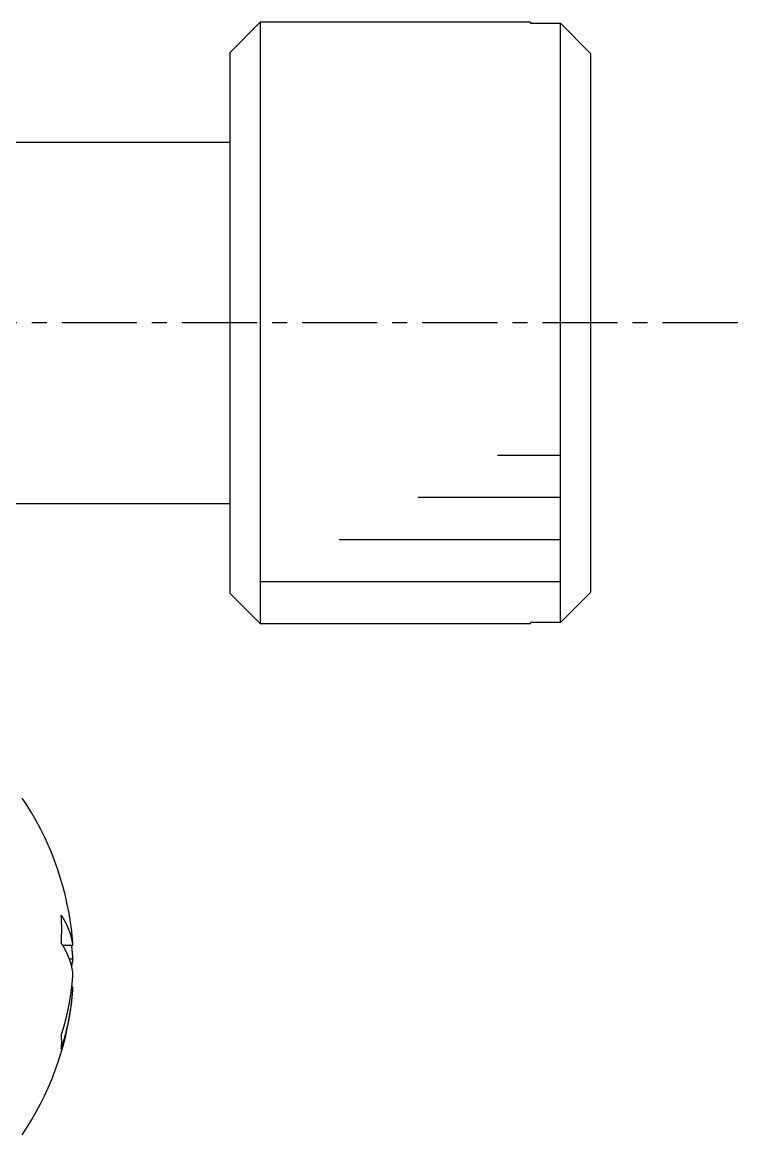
# Model space of a CAD drawing. Extents: x 81 to 428, y 71 to 335.
# Drawn here: x 355.52 to 367.43, y 106.79 to 125.29 of the extents above; entities that cross this region are included whole.
import ezdxf

# ---------------------------------------------------------------- set-up
doc = ezdxf.new("R2010")
doc.units = 0
doc.linetypes.add('CENTER', pattern=[2, 1.25, -0.25, 0.25, -0.25])
doc.layers.get('0').update_dxf_attribs({"linetype": 'CONTINUOUS'})

# ---------------------------------------------------------------- blocks, each defined once
blk = doc.blocks.new('AID2606')
at = {"color": 7, "linetype": 'CONTINUOUS'}
for p, q in [((336.979526, 65.782499), (338.03, 65.782499)), ((335.663017, 65.082499), (338.03, 65.082499)), ((334.346509, 64.382499), (338.03, 64.382499)), ((333.03, 63.682499), (338.03, 63.682499)), ((333.03, 62.982499), (337.53, 62.982499))]:
    blk.add_line(p, q, dxfattribs=at)

msp = doc.modelspace()

# ---------------------------------------------------------------- linework, layer by layer
at = {"color": 7, "linetype": 'CONTINUOUS'}
for p, q in [((359.482, 125.288), (358.982, 124.788)), ((359.482, 125.288), (359.482, 115.288)), ((363.982, 125.288), (359.482, 125.288)), ((363.982, 125.288), (363.982, 125.272)), ((363.982, 125.272), (364.482, 125.272)), ((364.482, 115.304), (364.482, 125.272)), ((364.482, 125.272), (364.982, 124.771)), ((358.982, 115.788), (358.982, 124.788)), ((364.982, 124.771), (364.982, 115.806)), ((358.982, 123.288), (354.982, 123.288)), ((354.982, 117.288), (358.982, 117.288)), ((358.982, 115.788), (359.482, 115.288)), ((364.982, 115.806), (364.482, 115.304)), ((364.482, 115.304), (363.982, 115.304)), ((363.982, 115.304), (363.982, 115.288)), ((356.368, 109.936), (356.198, 109.936)), ((356.368, 109.707), (356.311, 109.707)), ((356.368, 109.24), (356.348, 109.24))]:
    msp.add_line(p, q, dxfattribs=at)
at = {"color": 1, "linetype": 'CENTER'}
msp.add_line((367.432, 120.288), (353.032, 120.288), dxfattribs=at)
at = {"color": 7, "linetype": 'CONTINUOUS'}
for points in [[(356.175, 109.973, 0), (356.175, 109.976, 0), (356.175, 109.98, 0), (356.176, 109.984, 0), (356.176, 109.987, 0), (356.176, 109.991, 0), (356.176, 109.995, 0), (356.176, 109.998, 0), (356.177, 110.002, 0), (356.177, 110.006, 0), (356.177, 110.009, 0), (356.177, 110.013, 0), (356.177, 110.017, 0), (356.177, 110.02, 0), (356.178, 110.024, 0), (356.178, 110.028, 0), (356.178, 110.031, 0), (356.178, 110.035, 0), (356.178, 110.039, 0), (356.178, 110.043, 0), (356.178, 110.046, 0), (356.178, 110.05, 0), (356.179, 110.054, 0), (356.179, 110.057, 0), (356.179, 110.061, 0), (356.179, 110.065, 0), (356.179, 110.068, 0), (356.179, 110.072, 0), (356.179, 110.076, 0), (356.179, 110.079, 0), (356.18, 110.083, 0), (356.18, 110.087, 0), (356.18, 110.09, 0), (356.18, 110.094, 0), (356.18, 110.098, 0), (356.18, 110.101, 0), (356.18, 110.105, 0), (356.18, 110.109, 0), (356.18, 110.112, 0), (356.18, 110.116, 0), (356.18, 110.12, 0), (356.18, 110.123, 0), (356.181, 110.127, 0), (356.181, 110.131, 0), (356.181, 110.134, 0), (356.181, 110.138, 0), (356.181, 110.142, 0), (356.181, 110.145, 0), (356.181, 110.149, 0), (356.181, 110.152, 0), (356.181, 110.156, 0), (356.181, 110.16, 0), (356.181, 110.163, 0), (356.181, 110.167, 0), (356.181, 110.171, 0), (356.181, 110.174, 0), (356.181, 110.178, 0), (356.181, 110.182, 0), (356.181, 110.185, 0), (356.181, 110.189, 0), (356.181, 110.193, 0), (356.181, 110.196, 0), (356.181, 110.2, 0), (356.181, 110.204, 0), (356.181, 110.207, 0), (356.181, 110.211, 0), (356.181, 110.215, 0), (356.181, 110.218, 0), (356.181, 110.222, 0), (356.181, 110.225, 0), (356.181, 110.229, 0), (356.181, 110.233, 0), (356.181, 110.236, 0), (356.181, 110.24, 0), (356.181, 110.244, 0), (356.181, 110.247, 0), (356.181, 110.251, 0), (356.181, 110.255, 0), (356.181, 110.258, 0), (356.181, 110.262, 0), (356.181, 110.266, 0), (356.181, 110.269, 0), (356.181, 110.273, 0), (356.181, 110.276, 0), (356.181, 110.28, 0), (356.181, 110.284, 0), (356.181, 110.287, 0), (356.18, 110.291, 0), (356.18, 110.295, 0), (356.18, 110.298, 0), (356.18, 110.302, 0), (356.18, 110.305, 0), (356.18, 110.309, 0), (356.18, 110.313, 0), (356.18, 110.316, 0), (356.18, 110.32, 0), (356.18, 110.324, 0), (356.18, 110.327, 0), (356.18, 110.331, 0), (356.179, 110.334, 0), (356.179, 110.338, 0), (356.179, 110.342, 0), (356.179, 110.345, 0), (356.179, 110.349, 0), (356.179, 110.353, 0), (356.179, 110.356, 0), (356.179, 110.36, 0), (356.178, 110.363, 0), (356.178, 110.367, 0), (356.178, 110.371, 0), (356.178, 110.374, 0), (356.178, 110.378, 0), (356.178, 110.382, 0), (356.178, 110.385, 0), (356.178, 110.389, 0), (356.177, 110.392, 0), (356.177, 110.396, 0), (356.177, 110.4, 0), (356.177, 110.403, 0), (356.177, 110.407, 0), (356.177, 110.41, 0), (356.176, 110.414, 0), (356.176, 110.418, 0), (356.176, 110.421, 0), (356.176, 110.425, 0), (356.176, 110.428, 0), (356.175, 110.432, 0), (356.175, 110.436, 0), (356.175, 110.439, 0)], [(356.368, 109.936, 0), (356.368, 109.94, 0), (356.367, 109.944, 0), (356.367, 109.948, 0), (356.366, 109.952, 0), (356.366, 109.956, 0), (356.365, 109.96, 0), (356.365, 109.964, 0), (356.364, 109.968, 0), (356.363, 109.972, 0), (356.363, 109.976, 0), (356.362, 109.98, 0), (356.362, 109.984, 0), (356.361, 109.988, 0), (356.36, 109.992, 0), (356.359, 109.996, 0), (356.359, 110, 0), (356.358, 110.004, 0), (356.357, 110.008, 0), (356.356, 110.012, 0), (356.356, 110.016, 0), (356.355, 110.02, 0), (356.354, 110.024, 0), (356.353, 110.028, 0), (356.352, 110.032, 0), (356.351, 110.036, 0), (356.351, 110.04, 0), (356.35, 110.044, 0), (356.349, 110.048, 0), (356.348, 110.052, 0), (356.347, 110.056, 0), (356.346, 110.06, 0), (356.345, 110.064, 0), (356.344, 110.068, 0), (356.343, 110.072, 0), (356.342, 110.076, 0), (356.341, 110.08, 0), (356.34, 110.084, 0), (356.339, 110.088, 0), (356.338, 110.092, 0), (356.336, 110.095, 0), (356.335, 110.099, 0), (356.334, 110.103, 0), (356.333, 110.107, 0), (356.332, 110.111, 0), (356.331, 110.115, 0), (356.329, 110.119, 0), (356.328, 110.123, 0), (356.327, 110.127, 0), (356.326, 110.131, 0), (356.324, 110.135, 0), (356.323, 110.139, 0), (356.322, 110.143, 0), (356.32, 110.147, 0), (356.319, 110.151, 0), (356.318, 110.155, 0), (356.316, 110.159, 0), (356.315, 110.163, 0), (356.314, 110.167, 0), (356.312, 110.171, 0), (356.311, 110.175, 0), (356.309, 110.178, 0), (356.308, 110.182, 0), (356.306, 110.186, 0), (356.305, 110.19, 0), (356.303, 110.194, 0), (356.302, 110.198, 0), (356.3, 110.202, 0), (356.299, 110.206, 0), (356.297, 110.21, 0), (356.295, 110.214, 0), (356.294, 110.218, 0), (356.292, 110.222, 0), (356.291, 110.226, 0), (356.289, 110.23, 0), (356.287, 110.234, 0), (356.285, 110.237, 0), (356.284, 110.241, 0), (356.282, 110.245, 0), (356.28, 110.249, 0), (356.279, 110.253, 0), (356.277, 110.257, 0), (356.275, 110.261, 0), (356.273, 110.265, 0), (356.271, 110.269, 0), (356.269, 110.273, 0), (356.268, 110.277, 0), (356.266, 110.28, 0), (356.264, 110.284, 0), (356.262, 110.288, 0), (356.26, 110.292, 0), (356.258, 110.296, 0), (356.256, 110.3, 0), (356.254, 110.304, 0), (356.252, 110.308, 0), (356.25, 110.312, 0), (356.248, 110.316, 0), (356.246, 110.319, 0), (356.244, 110.323, 0), (356.242, 110.327, 0), (356.24, 110.331, 0), (356.238, 110.335, 0), (356.236, 110.339, 0), (356.234, 110.343, 0), (356.231, 110.347, 0), (356.229, 110.351, 0), (356.227, 110.354, 0), (356.225, 110.358, 0), (356.223, 110.362, 0), (356.22, 110.366, 0), (356.218, 110.37, 0), (356.216, 110.374, 0), (356.214, 110.378, 0), (356.211, 110.382, 0), (356.209, 110.385, 0), (356.207, 110.389, 0), (356.204, 110.393, 0), (356.202, 110.397, 0), (356.2, 110.401, 0), (356.197, 110.405, 0), (356.195, 110.408, 0), (356.192, 110.412, 0), (356.19, 110.416, 0), (356.188, 110.42, 0), (356.185, 110.424, 0), (356.183, 110.428, 0), (356.18, 110.432, 0), (356.178, 110.435, 0), (356.175, 110.439, 0)], [(356.368, 109.936, 0), (356.368, 109.938, 0), (356.368, 109.94, 0), (356.368, 109.942, 0), (356.368, 109.944, 0), (356.368, 109.946, 0), (356.368, 109.948, 0), (356.368, 109.95, 0), (356.367, 109.951, 0), (356.367, 109.953, 0), (356.367, 109.955, 0), (356.367, 109.957, 0), (356.367, 109.959, 0), (356.367, 109.961, 0), (356.367, 109.963, 0), (356.367, 109.965, 0), (356.366, 109.967, 0), (356.366, 109.968, 0), (356.366, 109.97, 0), (356.366, 109.972, 0), (356.366, 109.974, 0), (356.366, 109.976, 0), (356.366, 109.978, 0), (356.366, 109.98, 0), (356.365, 109.982, 0), (356.365, 109.984, 0), (356.365, 109.985, 0), (356.365, 109.987, 0), (356.365, 109.989, 0), (356.365, 109.991, 0), (356.365, 109.993, 0), (356.365, 109.995, 0), (356.364, 109.997, 0), (356.364, 109.999, 0), (356.364, 110, 0), (356.364, 110.002, 0), (356.364, 110.004, 0), (356.364, 110.006, 0), (356.364, 110.008, 0), (356.363, 110.01, 0), (356.363, 110.012, 0), (356.363, 110.014, 0), (356.363, 110.016, 0), (356.363, 110.017, 0), (356.363, 110.019, 0), (356.363, 110.021, 0), (356.362, 110.023, 0), (356.362, 110.025, 0), (356.362, 110.027, 0), (356.362, 110.029, 0), (356.362, 110.031, 0), (356.362, 110.033, 0), (356.361, 110.034, 0), (356.361, 110.036, 0), (356.361, 110.038, 0), (356.361, 110.04, 0), (356.361, 110.042, 0), (356.361, 110.044, 0), (356.361, 110.046, 0), (356.36, 110.048, 0), (356.36, 110.049, 0), (356.36, 110.051, 0), (356.36, 110.053, 0), (356.36, 110.055, 0), (356.36, 110.057, 0), (356.359, 110.059, 0), (356.359, 110.061, 0), (356.359, 110.063, 0), (356.359, 110.065, 0), (356.359, 110.066, 0), (356.359, 110.068, 0), (356.358, 110.07, 0), (356.358, 110.072, 0), (356.358, 110.074, 0), (356.358, 110.076, 0), (356.358, 110.078, 0), (356.357, 110.08, 0), (356.357, 110.081, 0), (356.357, 110.083, 0), (356.357, 110.085, 0), (356.357, 110.087, 0), (356.357, 110.089, 0), (356.356, 110.091, 0), (356.356, 110.093, 0), (356.356, 110.095, 0), (356.356, 110.097, 0), (356.356, 110.098, 0), (356.355, 110.1, 0), (356.355, 110.102, 0), (356.355, 110.104, 0), (356.355, 110.106, 0), (356.355, 110.108, 0), (356.355, 110.11, 0), (356.354, 110.112, 0), (356.354, 110.113, 0), (356.354, 110.115, 0), (356.354, 110.117, 0), (356.354, 110.119, 0), (356.353, 110.121, 0), (356.353, 110.123, 0), (356.353, 110.125, 0), (356.353, 110.127, 0), (356.353, 110.128, 0), (356.352, 110.13, 0), (356.352, 110.132, 0), (356.352, 110.134, 0), (356.352, 110.136, 0), (356.352, 110.138, 0), (356.351, 110.14, 0), (356.351, 110.142, 0), (356.351, 110.144, 0), (356.351, 110.145, 0), (356.351, 110.147, 0), (356.35, 110.149, 0), (356.35, 110.151, 0), (356.35, 110.153, 0), (356.35, 110.155, 0), (356.349, 110.157, 0), (356.349, 110.159, 0), (356.349, 110.16, 0), (356.349, 110.162, 0), (356.349, 110.164, 0), (356.348, 110.166, 0), (356.348, 110.168, 0), (356.348, 110.17, 0), (356.348, 110.172, 0), (356.348, 110.174, 0), (356.347, 110.175, 0), (356.347, 110.177, 0)], [(356.368, 109.47, 0), (356.368, 109.474, 0), (356.367, 109.478, 0), (356.367, 109.482, 0), (356.366, 109.486, 0), (356.366, 109.49, 0), (356.365, 109.494, 0), (356.365, 109.498, 0), (356.364, 109.502, 0), (356.363, 109.506, 0), (356.363, 109.51, 0), (356.362, 109.514, 0), (356.362, 109.518, 0), (356.361, 109.522, 0), (356.36, 109.526, 0), (356.359, 109.53, 0), (356.359, 109.534, 0), (356.358, 109.538, 0), (356.357, 109.542, 0), (356.356, 109.545, 0), (356.356, 109.549, 0), (356.355, 109.553, 0), (356.354, 109.557, 0), (356.353, 109.561, 0), (356.352, 109.565, 0), (356.351, 109.569, 0), (356.351, 109.573, 0), (356.35, 109.577, 0), (356.349, 109.581, 0), (356.348, 109.585, 0), (356.347, 109.589, 0), (356.346, 109.593, 0), (356.345, 109.597, 0), (356.344, 109.601, 0), (356.343, 109.605, 0), (356.342, 109.609, 0), (356.341, 109.613, 0), (356.34, 109.617, 0), (356.339, 109.621, 0), (356.338, 109.625, 0), (356.336, 109.629, 0), (356.335, 109.633, 0), (356.334, 109.637, 0), (356.333, 109.641, 0), (356.332, 109.645, 0), (356.331, 109.649, 0), (356.329, 109.653, 0), (356.328, 109.657, 0), (356.327, 109.661, 0), (356.326, 109.664, 0), (356.324, 109.668, 0), (356.323, 109.672, 0), (356.322, 109.676, 0), (356.32, 109.68, 0), (356.319, 109.684, 0), (356.318, 109.688, 0), (356.316, 109.692, 0), (356.315, 109.696, 0), (356.314, 109.7, 0), (356.312, 109.704, 0), (356.311, 109.708, 0), (356.309, 109.712, 0), (356.308, 109.716, 0), (356.306, 109.72, 0), (356.305, 109.724, 0), (356.303, 109.728, 0), (356.302, 109.732, 0), (356.3, 109.735, 0), (356.299, 109.739, 0), (356.297, 109.743, 0), (356.295, 109.747, 0), (356.294, 109.751, 0), (356.292, 109.755, 0), (356.291, 109.759, 0), (356.289, 109.763, 0), (356.287, 109.767, 0), (356.285, 109.771, 0), (356.284, 109.775, 0), (356.282, 109.779, 0), (356.28, 109.783, 0), (356.279, 109.787, 0), (356.277, 109.79, 0), (356.275, 109.794, 0), (356.273, 109.798, 0), (356.271, 109.802, 0), (356.269, 109.806, 0), (356.268, 109.81, 0), (356.266, 109.814, 0), (356.264, 109.818, 0), (356.262, 109.822, 0), (356.26, 109.826, 0), (356.258, 109.83, 0), (356.256, 109.833, 0), (356.254, 109.837, 0), (356.252, 109.841, 0), (356.25, 109.845, 0), (356.248, 109.849, 0), (356.246, 109.853, 0), (356.244, 109.857, 0), (356.242, 109.861, 0), (356.24, 109.865, 0), (356.238, 109.868, 0), (356.236, 109.872, 0), (356.234, 109.876, 0), (356.231, 109.88, 0), (356.229, 109.884, 0), (356.227, 109.888, 0), (356.225, 109.892, 0), (356.223, 109.896, 0), (356.22, 109.899, 0), (356.218, 109.903, 0), (356.216, 109.907, 0), (356.214, 109.911, 0), (356.211, 109.915, 0), (356.209, 109.919, 0), (356.207, 109.923, 0), (356.204, 109.926, 0), (356.202, 109.93, 0), (356.2, 109.934, 0), (356.197, 109.938, 0), (356.195, 109.942, 0), (356.192, 109.946, 0), (356.19, 109.95, 0), (356.188, 109.953, 0), (356.185, 109.957, 0), (356.183, 109.961, 0), (356.18, 109.965, 0), (356.178, 109.969, 0), (356.175, 109.973, 0)], [(356.368, 109.707, 0), (356.368, 109.709, 0), (356.368, 109.71, 0), (356.368, 109.712, 0), (356.368, 109.714, 0), (356.368, 109.716, 0), (356.368, 109.718, 0), (356.368, 109.719, 0), (356.367, 109.721, 0), (356.367, 109.723, 0), (356.367, 109.725, 0), (356.367, 109.727, 0), (356.367, 109.728, 0), (356.367, 109.73, 0), (356.367, 109.732, 0), (356.367, 109.734, 0), (356.367, 109.736, 0), (356.366, 109.737, 0), (356.366, 109.739, 0), (356.366, 109.741, 0), (356.366, 109.743, 0), (356.366, 109.745, 0), (356.366, 109.746, 0), (356.366, 109.748, 0), (356.366, 109.75, 0), (356.365, 109.752, 0), (356.365, 109.754, 0), (356.365, 109.755, 0), (356.365, 109.757, 0), (356.365, 109.759, 0), (356.365, 109.761, 0), (356.365, 109.763, 0), (356.365, 109.764, 0), (356.364, 109.766, 0), (356.364, 109.768, 0), (356.364, 109.77, 0), (356.364, 109.772, 0), (356.364, 109.773, 0), (356.364, 109.775, 0), (356.364, 109.777, 0), (356.364, 109.779, 0), (356.363, 109.78, 0), (356.363, 109.782, 0), (356.363, 109.784, 0), (356.363, 109.786, 0), (356.363, 109.788, 0), (356.363, 109.789, 0), (356.363, 109.791, 0), (356.362, 109.793, 0), (356.362, 109.795, 0), (356.362, 109.797, 0), (356.362, 109.798, 0), (356.362, 109.8, 0), (356.362, 109.802, 0), (356.362, 109.804, 0), (356.361, 109.806, 0), (356.361, 109.807, 0), (356.361, 109.809, 0), (356.361, 109.811, 0), (356.361, 109.813, 0), (356.361, 109.815, 0), (356.36, 109.816, 0), (356.36, 109.818, 0), (356.36, 109.82, 0), (356.36, 109.822, 0), (356.36, 109.824, 0), (356.36, 109.825, 0), (356.36, 109.827, 0), (356.359, 109.829, 0), (356.359, 109.831, 0), (356.359, 109.832, 0), (356.359, 109.834, 0), (356.359, 109.836, 0), (356.359, 109.838, 0), (356.358, 109.84, 0), (356.358, 109.841, 0), (356.358, 109.843, 0), (356.358, 109.845, 0), (356.358, 109.847, 0), (356.358, 109.849, 0), (356.357, 109.85, 0), (356.357, 109.852, 0), (356.357, 109.854, 0), (356.357, 109.856, 0), (356.357, 109.858, 0), (356.357, 109.859, 0), (356.356, 109.861, 0), (356.356, 109.863, 0), (356.356, 109.865, 0), (356.356, 109.867, 0), (356.356, 109.868, 0), (356.356, 109.87, 0), (356.355, 109.872, 0), (356.355, 109.874, 0), (356.355, 109.876, 0), (356.355, 109.877, 0), (356.355, 109.879, 0), (356.354, 109.881, 0), (356.354, 109.883, 0), (356.354, 109.884, 0), (356.354, 109.886, 0), (356.354, 109.888, 0), (356.354, 109.89, 0), (356.353, 109.892, 0), (356.353, 109.893, 0), (356.353, 109.895, 0), (356.353, 109.897, 0), (356.353, 109.899, 0), (356.352, 109.901, 0), (356.352, 109.902, 0), (356.352, 109.904, 0), (356.352, 109.906, 0), (356.352, 109.908, 0), (356.351, 109.91, 0), (356.351, 109.911, 0), (356.351, 109.913, 0), (356.351, 109.915, 0), (356.351, 109.917, 0), (356.35, 109.918, 0), (356.35, 109.92, 0), (356.35, 109.922, 0), (356.35, 109.924, 0), (356.35, 109.926, 0), (356.349, 109.927, 0), (356.349, 109.929, 0), (356.349, 109.931, 0), (356.349, 109.933, 0), (356.349, 109.935, 0), (356.348, 109.936, 0)], [(356.347, 109.588, 0), (356.347, 109.589, 0), (356.348, 109.59, 0), (356.348, 109.591, 0), (356.348, 109.592, 0), (356.348, 109.593, 0), (356.348, 109.594, 0), (356.349, 109.595, 0), (356.349, 109.596, 0), (356.349, 109.597, 0), (356.349, 109.598, 0), (356.349, 109.598, 0), (356.35, 109.599, 0), (356.35, 109.6, 0), (356.35, 109.601, 0), (356.35, 109.602, 0), (356.351, 109.603, 0), (356.351, 109.604, 0), (356.351, 109.605, 0), (356.351, 109.606, 0), (356.351, 109.607, 0), (356.352, 109.608, 0), (356.352, 109.609, 0), (356.352, 109.61, 0), (356.352, 109.611, 0), (356.352, 109.611, 0), (356.353, 109.612, 0), (356.353, 109.613, 0), (356.353, 109.614, 0), (356.353, 109.615, 0), (356.353, 109.616, 0), (356.354, 109.617, 0), (356.354, 109.618, 0), (356.354, 109.619, 0), (356.354, 109.62, 0), (356.354, 109.621, 0), (356.355, 109.622, 0), (356.355, 109.623, 0), (356.355, 109.623, 0), (356.355, 109.624, 0), (356.355, 109.625, 0), (356.355, 109.626, 0), (356.356, 109.627, 0), (356.356, 109.628, 0), (356.356, 109.629, 0), (356.356, 109.63, 0), (356.356, 109.631, 0), (356.357, 109.632, 0), (356.357, 109.633, 0), (356.357, 109.634, 0), (356.357, 109.635, 0), (356.357, 109.635, 0), (356.357, 109.636, 0), (356.358, 109.637, 0), (356.358, 109.638, 0), (356.358, 109.639, 0), (356.358, 109.64, 0), (356.358, 109.641, 0), (356.359, 109.642, 0), (356.359, 109.643, 0), (356.359, 109.644, 0), (356.359, 109.645, 0), (356.359, 109.646, 0), (356.359, 109.647, 0), (356.36, 109.648, 0), (356.36, 109.648, 0), (356.36, 109.649, 0), (356.36, 109.65, 0), (356.36, 109.651, 0), (356.36, 109.652, 0), (356.361, 109.653, 0), (356.361, 109.654, 0), (356.361, 109.655, 0), (356.361, 109.656, 0), (356.361, 109.657, 0), (356.361, 109.658, 0), (356.361, 109.659, 0), (356.362, 109.66, 0), (356.362, 109.66, 0), (356.362, 109.661, 0), (356.362, 109.662, 0), (356.362, 109.663, 0), (356.362, 109.664, 0), (356.363, 109.665, 0), (356.363, 109.666, 0), (356.363, 109.667, 0), (356.363, 109.668, 0), (356.363, 109.669, 0), (356.363, 109.67, 0), (356.363, 109.671, 0), (356.364, 109.672, 0), (356.364, 109.673, 0), (356.364, 109.673, 0), (356.364, 109.674, 0), (356.364, 109.675, 0), (356.364, 109.676, 0), (356.364, 109.677, 0), (356.365, 109.678, 0), (356.365, 109.679, 0), (356.365, 109.68, 0), (356.365, 109.681, 0), (356.365, 109.682, 0), (356.365, 109.683, 0), (356.365, 109.684, 0), (356.365, 109.685, 0), (356.366, 109.686, 0), (356.366, 109.686, 0), (356.366, 109.687, 0), (356.366, 109.688, 0), (356.366, 109.689, 0), (356.366, 109.69, 0), (356.366, 109.691, 0), (356.366, 109.692, 0), (356.367, 109.693, 0), (356.367, 109.694, 0), (356.367, 109.695, 0), (356.367, 109.696, 0), (356.367, 109.697, 0), (356.367, 109.698, 0), (356.367, 109.699, 0), (356.367, 109.699, 0), (356.368, 109.7, 0), (356.368, 109.701, 0), (356.368, 109.702, 0), (356.368, 109.703, 0), (356.368, 109.704, 0), (356.368, 109.705, 0), (356.368, 109.706, 0), (356.368, 109.707, 0)], [(356.175, 108.448, 0), (356.178, 108.455, 0), (356.18, 108.463, 0), (356.183, 108.471, 0), (356.185, 108.479, 0), (356.188, 108.487, 0), (356.19, 108.494, 0), (356.192, 108.502, 0), (356.195, 108.51, 0), (356.197, 108.518, 0), (356.2, 108.526, 0), (356.202, 108.534, 0), (356.204, 108.541, 0), (356.207, 108.549, 0), (356.209, 108.557, 0), (356.211, 108.565, 0), (356.214, 108.573, 0), (356.216, 108.581, 0), (356.218, 108.589, 0), (356.22, 108.596, 0), (356.223, 108.604, 0), (356.225, 108.612, 0), (356.227, 108.62, 0), (356.229, 108.628, 0), (356.231, 108.636, 0), (356.234, 108.644, 0), (356.236, 108.652, 0), (356.238, 108.659, 0), (356.24, 108.667, 0), (356.242, 108.675, 0), (356.244, 108.683, 0), (356.246, 108.691, 0), (356.248, 108.699, 0), (356.25, 108.707, 0), (356.252, 108.715, 0), (356.254, 108.723, 0), (356.256, 108.731, 0), (356.258, 108.739, 0), (356.26, 108.747, 0), (356.262, 108.754, 0), (356.264, 108.762, 0), (356.266, 108.77, 0), (356.268, 108.778, 0), (356.269, 108.786, 0), (356.271, 108.794, 0), (356.273, 108.802, 0), (356.275, 108.81, 0), (356.277, 108.818, 0), (356.279, 108.826, 0), (356.28, 108.834, 0), (356.282, 108.842, 0), (356.284, 108.85, 0), (356.285, 108.858, 0), (356.287, 108.866, 0), (356.289, 108.874, 0), (356.291, 108.882, 0), (356.292, 108.89, 0), (356.294, 108.898, 0), (356.295, 108.906, 0), (356.297, 108.914, 0), (356.299, 108.922, 0), (356.3, 108.93, 0), (356.302, 108.938, 0), (356.303, 108.946, 0), (356.305, 108.954, 0), (356.306, 108.962, 0), (356.308, 108.97, 0), (356.309, 108.978, 0), (356.311, 108.986, 0), (356.312, 108.994, 0), (356.314, 109.002, 0), (356.315, 109.01, 0), (356.316, 109.018, 0), (356.318, 109.026, 0), (356.319, 109.034, 0), (356.32, 109.042, 0), (356.322, 109.05, 0), (356.323, 109.058, 0), (356.324, 109.066, 0), (356.326, 109.074, 0), (356.327, 109.082, 0), (356.328, 109.09, 0), (356.329, 109.098, 0), (356.331, 109.106, 0), (356.332, 109.114, 0), (356.333, 109.122, 0), (356.334, 109.13, 0), (356.335, 109.138, 0), (356.336, 109.146, 0), (356.338, 109.154, 0), (356.339, 109.163, 0), (356.34, 109.171, 0), (356.341, 109.179, 0), (356.342, 109.187, 0), (356.343, 109.195, 0), (356.344, 109.203, 0), (356.345, 109.211, 0), (356.346, 109.219, 0), (356.347, 109.227, 0), (356.348, 109.235, 0), (356.349, 109.243, 0), (356.35, 109.251, 0), (356.351, 109.259, 0), (356.351, 109.267, 0), (356.352, 109.276, 0), (356.353, 109.284, 0), (356.354, 109.292, 0), (356.355, 109.3, 0), (356.356, 109.308, 0), (356.356, 109.316, 0), (356.357, 109.324, 0), (356.358, 109.332, 0), (356.359, 109.34, 0), (356.359, 109.348, 0), (356.36, 109.356, 0), (356.361, 109.364, 0), (356.362, 109.373, 0), (356.362, 109.381, 0), (356.363, 109.389, 0), (356.363, 109.397, 0), (356.364, 109.405, 0), (356.365, 109.413, 0), (356.365, 109.421, 0), (356.366, 109.429, 0), (356.366, 109.437, 0), (356.367, 109.445, 0), (356.367, 109.454, 0), (356.368, 109.462, 0), (356.368, 109.47, 0)], [(356.347, 108.999, 0), (356.347, 109.001, 0), (356.348, 109.003, 0), (356.348, 109.005, 0), (356.348, 109.007, 0), (356.348, 109.009, 0), (356.348, 109.011, 0), (356.349, 109.012, 0), (356.349, 109.014, 0), (356.349, 109.016, 0), (356.349, 109.018, 0), (356.349, 109.02, 0), (356.35, 109.022, 0), (356.35, 109.024, 0), (356.35, 109.026, 0), (356.35, 109.027, 0), (356.351, 109.029, 0), (356.351, 109.031, 0), (356.351, 109.033, 0), (356.351, 109.035, 0), (356.351, 109.037, 0), (356.352, 109.039, 0), (356.352, 109.041, 0), (356.352, 109.043, 0), (356.352, 109.044, 0), (356.352, 109.046, 0), (356.353, 109.048, 0), (356.353, 109.05, 0), (356.353, 109.052, 0), (356.353, 109.054, 0), (356.353, 109.056, 0), (356.354, 109.058, 0), (356.354, 109.059, 0), (356.354, 109.061, 0), (356.354, 109.063, 0), (356.354, 109.065, 0), (356.355, 109.067, 0), (356.355, 109.069, 0), (356.355, 109.071, 0), (356.355, 109.073, 0), (356.355, 109.074, 0), (356.355, 109.076, 0), (356.356, 109.078, 0), (356.356, 109.08, 0), (356.356, 109.082, 0), (356.356, 109.084, 0), (356.356, 109.086, 0), (356.357, 109.088, 0), (356.357, 109.09, 0), (356.357, 109.091, 0), (356.357, 109.093, 0), (356.357, 109.095, 0), (356.357, 109.097, 0), (356.358, 109.099, 0), (356.358, 109.101, 0), (356.358, 109.103, 0), (356.358, 109.105, 0), (356.358, 109.106, 0), (356.359, 109.108, 0), (356.359, 109.11, 0), (356.359, 109.112, 0), (356.359, 109.114, 0), (356.359, 109.116, 0), (356.359, 109.118, 0), (356.36, 109.12, 0), (356.36, 109.122, 0), (356.36, 109.123, 0), (356.36, 109.125, 0), (356.36, 109.127, 0), (356.36, 109.129, 0), (356.361, 109.131, 0), (356.361, 109.133, 0), (356.361, 109.135, 0), (356.361, 109.137, 0), (356.361, 109.138, 0), (356.361, 109.14, 0), (356.361, 109.142, 0), (356.362, 109.144, 0), (356.362, 109.146, 0), (356.362, 109.148, 0), (356.362, 109.15, 0), (356.362, 109.152, 0), (356.362, 109.154, 0), (356.363, 109.155, 0), (356.363, 109.157, 0), (356.363, 109.159, 0), (356.363, 109.161, 0), (356.363, 109.163, 0), (356.363, 109.165, 0), (356.363, 109.167, 0), (356.364, 109.169, 0), (356.364, 109.171, 0), (356.364, 109.172, 0), (356.364, 109.174, 0), (356.364, 109.176, 0), (356.364, 109.178, 0), (356.364, 109.18, 0), (356.365, 109.182, 0), (356.365, 109.184, 0), (356.365, 109.186, 0), (356.365, 109.187, 0), (356.365, 109.189, 0), (356.365, 109.191, 0), (356.365, 109.193, 0), (356.365, 109.195, 0), (356.366, 109.197, 0), (356.366, 109.199, 0), (356.366, 109.201, 0), (356.366, 109.203, 0), (356.366, 109.204, 0), (356.366, 109.206, 0), (356.366, 109.208, 0), (356.366, 109.21, 0), (356.367, 109.212, 0), (356.367, 109.214, 0), (356.367, 109.216, 0), (356.367, 109.218, 0), (356.367, 109.22, 0), (356.367, 109.221, 0), (356.367, 109.223, 0), (356.367, 109.225, 0), (356.368, 109.227, 0), (356.368, 109.229, 0), (356.368, 109.231, 0), (356.368, 109.233, 0), (356.368, 109.235, 0), (356.368, 109.236, 0), (356.368, 109.238, 0), (356.368, 109.24, 0)], [(356.175, 108.218, 0), (356.177, 108.224, 0), (356.179, 108.23, 0), (356.181, 108.236, 0), (356.183, 108.242, 0), (356.185, 108.248, 0), (356.187, 108.254, 0), (356.188, 108.26, 0), (356.19, 108.266, 0), (356.192, 108.272, 0), (356.194, 108.278, 0), (356.196, 108.284, 0), (356.198, 108.29, 0), (356.2, 108.296, 0), (356.201, 108.302, 0), (356.203, 108.308, 0), (356.205, 108.314, 0), (356.207, 108.32, 0), (356.209, 108.326, 0), (356.21, 108.332, 0), (356.212, 108.338, 0), (356.214, 108.344, 0), (356.216, 108.35, 0), (356.217, 108.356, 0), (356.219, 108.362, 0), (356.221, 108.368, 0), (356.223, 108.374, 0), (356.224, 108.38, 0), (356.226, 108.386, 0), (356.228, 108.392, 0), (356.229, 108.399, 0), (356.231, 108.405, 0), (356.233, 108.411, 0), (356.234, 108.417, 0), (356.236, 108.423, 0), (356.237, 108.429, 0), (356.239, 108.435, 0), (356.241, 108.441, 0), (356.242, 108.447, 0), (356.244, 108.453, 0), (356.245, 108.459, 0), (356.247, 108.465, 0), (356.249, 108.471, 0), (356.25, 108.477, 0), (356.252, 108.483, 0), (356.253, 108.489, 0), (356.255, 108.496, 0), (356.256, 108.502, 0), (356.258, 108.508, 0), (356.259, 108.514, 0), (356.261, 108.52, 0), (356.262, 108.526, 0), (356.264, 108.532, 0), (356.265, 108.538, 0), (356.267, 108.544, 0), (356.268, 108.55, 0), (356.269, 108.556, 0), (356.271, 108.563, 0), (356.272, 108.569, 0), (356.274, 108.575, 0), (356.275, 108.581, 0), (356.276, 108.587, 0), (356.278, 108.593, 0), (356.279, 108.599, 0), (356.28, 108.605, 0), (356.282, 108.611, 0), (356.283, 108.617, 0), (356.284, 108.624, 0), (356.286, 108.63, 0), (356.287, 108.636, 0), (356.288, 108.642, 0), (356.29, 108.648, 0), (356.291, 108.654, 0), (356.292, 108.66, 0), (356.293, 108.666, 0), (356.295, 108.673, 0), (356.296, 108.679, 0), (356.297, 108.685, 0), (356.298, 108.691, 0), (356.3, 108.697, 0), (356.301, 108.703, 0), (356.302, 108.709, 0), (356.303, 108.716, 0), (356.304, 108.722, 0), (356.305, 108.728, 0), (356.307, 108.734, 0), (356.308, 108.74, 0), (356.309, 108.746, 0), (356.31, 108.752, 0), (356.311, 108.759, 0), (356.312, 108.765, 0), (356.313, 108.771, 0), (356.314, 108.777, 0), (356.315, 108.783, 0), (356.317, 108.789, 0), (356.318, 108.795, 0), (356.319, 108.802, 0), (356.32, 108.808, 0), (356.321, 108.814, 0), (356.322, 108.82, 0), (356.323, 108.826, 0), (356.324, 108.832, 0), (356.325, 108.839, 0), (356.326, 108.845, 0), (356.327, 108.851, 0), (356.328, 108.857, 0), (356.329, 108.863, 0), (356.33, 108.869, 0), (356.33, 108.876, 0), (356.331, 108.882, 0), (356.332, 108.888, 0), (356.333, 108.894, 0), (356.334, 108.9, 0), (356.335, 108.907, 0), (356.336, 108.913, 0), (356.337, 108.919, 0), (356.338, 108.925, 0), (356.338, 108.931, 0), (356.339, 108.937, 0), (356.34, 108.944, 0), (356.341, 108.95, 0), (356.342, 108.956, 0), (356.342, 108.962, 0), (356.343, 108.968, 0), (356.344, 108.975, 0), (356.345, 108.981, 0), (356.346, 108.987, 0), (356.346, 108.993, 0), (356.347, 108.999, 0)], [(356.175, 108.218, 0), (356.175, 108.22, 0), (356.175, 108.222, 0), (356.176, 108.223, 0), (356.176, 108.225, 0), (356.176, 108.227, 0), (356.176, 108.228, 0), (356.176, 108.23, 0), (356.177, 108.232, 0), (356.177, 108.234, 0), (356.177, 108.235, 0), (356.177, 108.237, 0), (356.177, 108.239, 0), (356.177, 108.24, 0), (356.178, 108.242, 0), (356.178, 108.244, 0), (356.178, 108.246, 0), (356.178, 108.247, 0), (356.178, 108.249, 0), (356.178, 108.251, 0), (356.178, 108.253, 0), (356.178, 108.254, 0), (356.179, 108.256, 0), (356.179, 108.258, 0), (356.179, 108.259, 0), (356.179, 108.261, 0), (356.179, 108.263, 0), (356.179, 108.265, 0), (356.179, 108.266, 0), (356.179, 108.268, 0), (356.18, 108.27, 0), (356.18, 108.272, 0), (356.18, 108.273, 0), (356.18, 108.275, 0), (356.18, 108.277, 0), (356.18, 108.279, 0), (356.18, 108.28, 0), (356.18, 108.282, 0), (356.18, 108.284, 0), (356.18, 108.286, 0), (356.18, 108.287, 0), (356.18, 108.289, 0), (356.181, 108.291, 0), (356.181, 108.293, 0), (356.181, 108.295, 0), (356.181, 108.296, 0), (356.181, 108.298, 0), (356.181, 108.3, 0), (356.181, 108.302, 0), (356.181, 108.303, 0), (356.181, 108.305, 0), (356.181, 108.307, 0), (356.181, 108.309, 0), (356.181, 108.311, 0), (356.181, 108.312, 0), (356.181, 108.314, 0), (356.181, 108.316, 0), (356.181, 108.318, 0), (356.181, 108.319, 0), (356.181, 108.321, 0), (356.181, 108.323, 0), (356.181, 108.325, 0), (356.181, 108.327, 0), (356.181, 108.328, 0), (356.181, 108.33, 0), (356.181, 108.332, 0), (356.181, 108.334, 0), (356.181, 108.336, 0), (356.181, 108.337, 0), (356.181, 108.339, 0), (356.181, 108.341, 0), (356.181, 108.343, 0), (356.181, 108.345, 0), (356.181, 108.346, 0), (356.181, 108.348, 0), (356.181, 108.35, 0), (356.181, 108.352, 0), (356.181, 108.354, 0), (356.181, 108.355, 0), (356.181, 108.357, 0), (356.181, 108.359, 0), (356.181, 108.361, 0), (356.181, 108.363, 0), (356.181, 108.364, 0), (356.181, 108.366, 0), (356.181, 108.368, 0), (356.181, 108.37, 0), (356.18, 108.372, 0), (356.18, 108.374, 0), (356.18, 108.375, 0), (356.18, 108.377, 0), (356.18, 108.379, 0), (356.18, 108.381, 0), (356.18, 108.383, 0), (356.18, 108.385, 0), (356.18, 108.386, 0), (356.18, 108.388, 0), (356.18, 108.39, 0), (356.18, 108.392, 0), (356.179, 108.394, 0), (356.179, 108.396, 0), (356.179, 108.397, 0), (356.179, 108.399, 0), (356.179, 108.401, 0), (356.179, 108.403, 0), (356.179, 108.405, 0), (356.179, 108.407, 0), (356.178, 108.409, 0), (356.178, 108.41, 0), (356.178, 108.412, 0), (356.178, 108.414, 0), (356.178, 108.416, 0), (356.178, 108.418, 0), (356.178, 108.42, 0), (356.178, 108.421, 0), (356.177, 108.423, 0), (356.177, 108.425, 0), (356.177, 108.427, 0), (356.177, 108.429, 0), (356.177, 108.431, 0), (356.177, 108.433, 0), (356.176, 108.435, 0), (356.176, 108.436, 0), (356.176, 108.438, 0), (356.176, 108.44, 0), (356.176, 108.442, 0), (356.175, 108.444, 0), (356.175, 108.446, 0), (356.175, 108.448, 0)]]:
    msp.add_polyline3d(points, dxfattribs=at)
for start, end in [(6.7653, 34.0558), (325.9442, 353.2347)]:
    msp.add_arc((351.382, 109.588), 5, start, end, dxfattribs=at)
at = {"color": 7}
msp.add_point((359.482, 115.988), dxfattribs=at)

# ---------------------------------------------------------------- block references
msp.add_blockref('AID2606', (26.452, 52.306))

doc.saveas('drawing.dxf')
